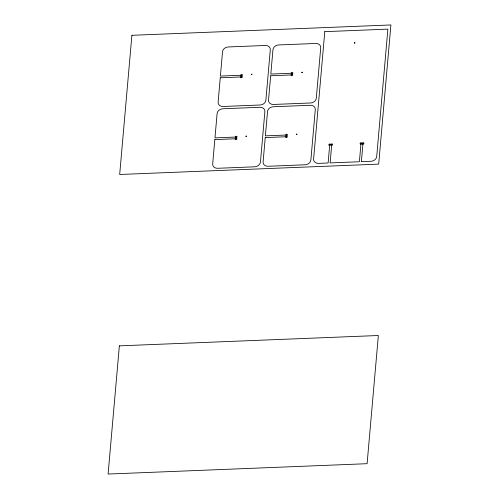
<?xml version="1.0" encoding="UTF-8"?>
<svg xmlns="http://www.w3.org/2000/svg" width="499" height="499" viewBox="0 0 499 499"><rect width="100%" height="100%" fill="white"/><g stroke="black" fill="none" stroke-linecap="round" stroke-linejoin="round"><path stroke-width="0.75" d="M245.907 136.327C247.08 137.368 246.556 135.011 245.913 136.271M251.334 74.519C252.525 75.561 251.964 73.178 251.334 74.519M296.325 134.312C297.498 135.372 297.017 132.927 296.325 134.312M301.752 72.505C302.818 73.615 302.531 71.164 301.758 72.48M354.296 42.989C355.475 44.024 354.982 41.666 354.302 42.933M131.898 35.304L119.679 174.482L378.685 164.127L390.898 24.95L131.898 35.304M119.355 345.857L108.102 474.05L367.102 463.696L378.354 335.509L119.355 345.857M214.82 139.601L212.686 163.922A5.42 4.466 -19.5 0 0 217.589 168.288L254.739 166.803A5.42 4.466 -19.5 0 0 260.453 162.013L264.875 111.651A5.42 4.466 -19.5 0 0 259.967 107.285L222.816 108.77A5.42 4.466 -19.5 0 0 217.109 113.56L214.969 137.88L236.202 137.032L236.052 138.753L214.82 139.601M220.246 77.794L218.113 102.114A5.42 4.466 -19.5 0 0 223.016 106.48L260.166 104.996A5.42 4.466 -19.5 0 0 265.88 100.205L270.296 49.844A5.42 4.466 -19.5 0 0 265.393 45.478L228.243 46.962A5.42 4.466 -19.5 0 0 222.529 51.753L220.396 76.073L241.628 75.224L241.472 76.946L220.246 77.794M265.237 137.587L263.104 161.907A5.42 4.466 -19.5 0 0 268.013 166.273L305.163 164.782A5.42 4.466 -19.5 0 0 310.871 159.998L315.293 109.637A5.42 4.466 -19.5 0 0 310.39 105.27L273.234 106.755A5.42 4.466 -19.5 0 0 267.526 111.545L265.393 135.865L286.619 135.017L286.47 136.738L265.237 137.587M270.664 75.779L268.531 100.099A5.42 4.466 -19.5 0 0 273.44 104.466L310.59 102.981A5.42 4.466 -19.5 0 0 316.297 98.191L320.72 47.829A5.42 4.466 -19.5 0 0 315.811 43.463L278.66 44.947A5.42 4.466 -19.5 0 0 272.953 49.738L270.82 74.058L292.046 73.21L291.896 74.931L270.664 75.779M324.787 31.655L313.603 159.019A5.42 4.466 -19.5 0 0 318.505 163.385L328.124 162.998L329.733 144.685L331.729 144.61L330.12 162.923L359.386 161.751L360.995 143.438L362.991 143.356L361.382 161.67L371 161.289A5.42 4.466 -19.5 0 0 376.708 156.499L387.891 29.129L324.787 31.655M236.002 137.705A0.867 0.717 -19.5 0 0 237.025 136.689A0.867 0.717 -19.5 0 0 235.59 136.533A0.867 0.717 -19.5 0 0 236.002 137.705M235.84 139.533A0.867 0.717 -19.5 0 0 236.863 138.516A0.867 0.717 -19.5 0 0 235.428 138.366A0.867 0.717 -19.5 0 0 235.84 139.533M241.429 75.898A0.867 0.717 -19.5 0 0 242.452 74.881A0.867 0.717 -19.5 0 0 241.017 74.731A0.867 0.717 -19.5 0 0 241.429 75.898M241.267 77.725A0.867 0.717 -19.5 0 0 242.289 76.715A0.867 0.717 -19.5 0 0 240.855 76.559A0.867 0.717 -19.5 0 0 241.267 77.725M286.42 135.691A0.867 0.717 -19.5 0 0 287.443 134.674A0.867 0.717 -19.5 0 0 286.014 134.518A0.867 0.717 -19.5 0 0 286.42 135.691M286.264 137.518A0.867 0.717 -19.5 0 0 287.281 136.501A0.867 0.717 -19.5 0 0 285.852 136.352A0.867 0.717 -19.5 0 0 286.264 137.518M291.846 73.883A0.867 0.717 -19.5 0 0 292.869 72.866A0.867 0.717 -19.5 0 0 291.441 72.711A0.867 0.717 -19.5 0 0 291.846 73.883M291.684 75.711A0.867 0.717 -19.5 0 0 292.707 74.694A0.867 0.717 -19.5 0 0 291.279 74.544A0.867 0.717 -19.5 0 0 291.684 75.711M329.465 145.421A0.867 0.717 -19.5 0 0 330.488 144.404A0.867 0.717 -19.5 0 0 329.053 144.248A0.867 0.717 -19.5 0 0 329.465 145.421M331.586 145.334A0.867 0.717 -19.5 0 0 332.608 144.317A0.867 0.717 -19.5 0 0 331.18 144.167A0.867 0.717 -19.5 0 0 331.586 145.334M362.848 144.086A0.867 0.717 -19.5 0 0 363.871 143.07A0.867 0.717 -19.5 0 0 362.436 142.914A0.867 0.717 -19.5 0 0 362.848 144.086M360.727 144.167A0.867 0.717 -19.5 0 0 361.75 143.151A0.867 0.717 -19.5 0 0 360.315 143.001A0.867 0.717 -19.5 0 0 360.727 144.167"/></g></svg>
